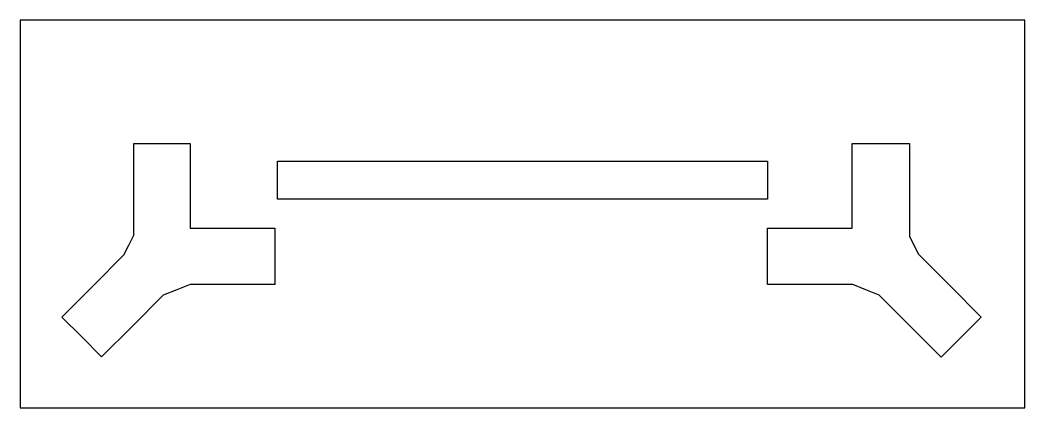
# Model space of a CAD drawing. Extents: x 0 to 1140, y 0 to 440.
import ezdxf

# ---------------------------------------------------------------- set-up
doc = ezdxf.new("R2010")
doc.units = 0

msp = doc.modelspace()

# ---------------------------------------------------------------- linework, layer by layer
for points in [[(0, 220), (0, 0), (570, 0), (1140, 0), (1140, 220), (1140, 440), (570, 440), (0, 440)], [(193, 252), (193, 204), (241, 204), (289, 204), (289, 172), (289, 140), (240.949623, 140), (192.899247, 140), (177.699623, 133.900562), (162.5, 127.801124), (127.493227, 92.898999), (92.486455, 57.996874), (70.000036, 80.499964), (47.513617, 103.003054), (82.672554, 138.251527), (117.831491, 173.5), (123.415746, 184.733343), (129, 195.966687), (129, 247.983343), (129, 300), (161, 300), (193, 300)], [(1009, 247.481831), (1009, 194.963663), (1014.084736, 184.731831), (1019.169472, 174.5), (1054.830758, 138.748769), (1090.492044, 102.997538), (1067.747289, 80.252784), (1045.002535, 57.50803), (1009.751268, 92.667142), (974.5, 127.826255), (959.582246, 133.913128), (944.664492, 140), (896.332246, 140), (848, 140), (848, 172), (848, 204), (896, 204), (944, 204), (944, 252), (944, 300), (976.5, 300), (1009, 300)], [(848, 258.5), (848, 237), (570, 237), (292, 237), (292, 258.5), (292, 280), (570, 280), (848, 280)]]:
    msp.add_lwpolyline(points, close=True)

doc.saveas('drawing.dxf')
